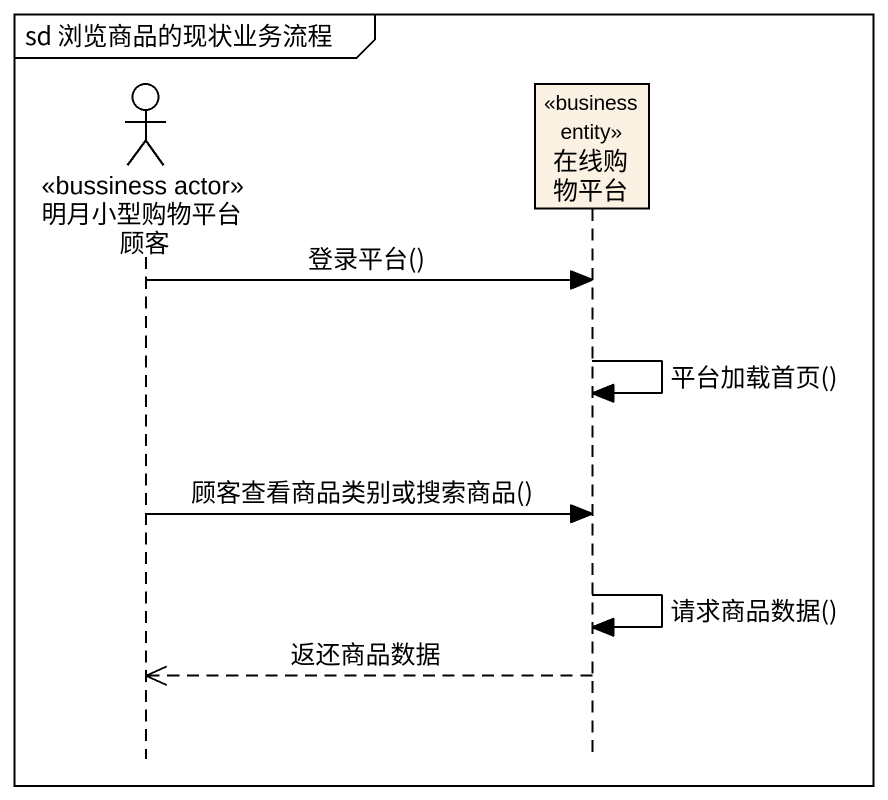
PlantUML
@startuml
mainframe sd 浏览商品的现状业务流程
hide footbox
actor 明月小型购物平台顾客 <<bussiness actor>>
participant 在线购物平台 <<business entity>>

明月小型购物平台顾客 -> 在线购物平台 : 登录平台()
在线购物平台 -> 在线购物平台 : 平台加载首页()
明月小型购物平台顾客 -> 在线购物平台 : 顾客查看商品类别或搜索商品()
在线购物平台 -> 在线购物平台 : 请求商品数据()
在线购物平台 -->> 明月小型购物平台顾客 : 返还商品数据
@enduml
